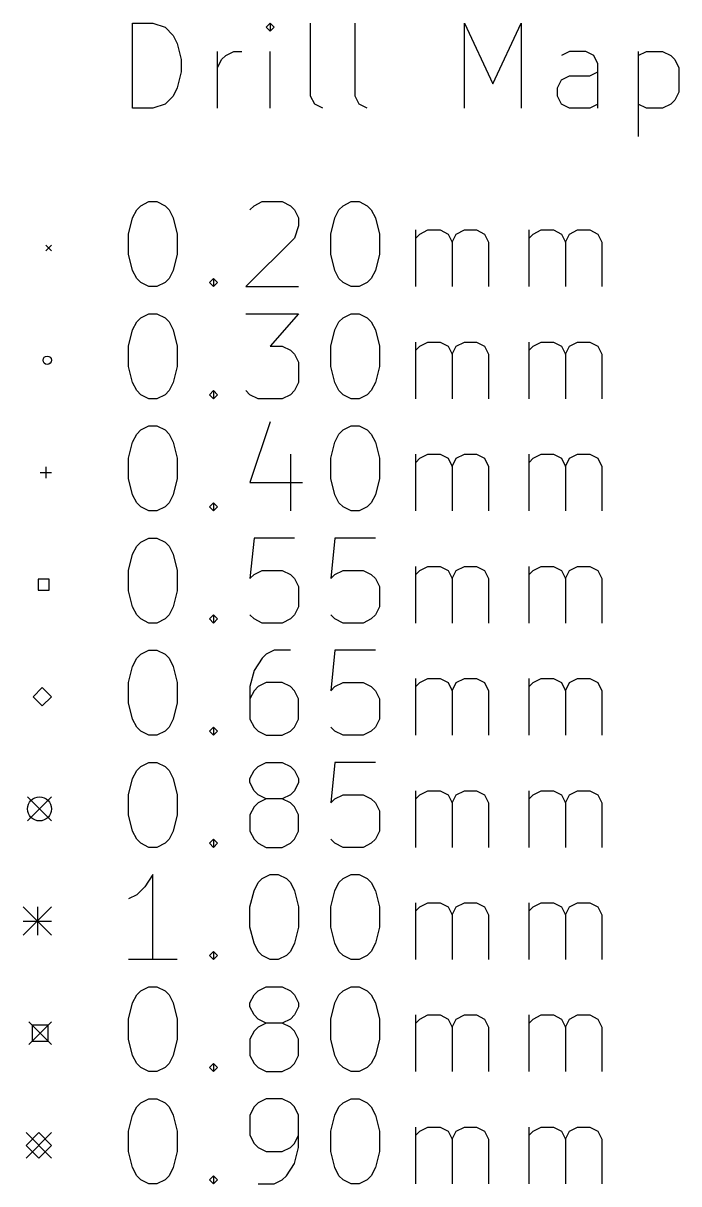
# Model space of a CAD drawing. Extents: x 116.5 to 212.9, y -168.2 to -74.3.
# Drawn here: x 116.47 to 139.62, y -167.09 to -126.11 of the extents above; entities that cross this region are included whole.
import ezdxf

# ---------------------------------------------------------------- set-up
doc = ezdxf.new("R2010")
doc.units = 0
doc.layers.add('BLACK', color=7, linetype='CONTINUOUS')

msp = doc.modelspace()

# ---------------------------------------------------------------- linework, layer by layer
at = {"layer": 'BLACK', "linetype": 'CONTINUOUS'}
for p, q in [((120.334, -129.107), (120.334, -126.107)), ((120.334, -126.107), (121.049, -126.107)), ((121.049, -126.107), (121.477, -126.25)), ((125.191, -126.107), (125.049, -126.25)), ((125.334, -126.25), (125.191, -126.107)), ((125.191, -126.107), (125.191, -126.393)), ((126.62, -128.679), (126.62, -126.107)), ((128.191, -128.679), (128.191, -126.107)), ((132.049, -129.107), (132.049, -126.107)), ((132.049, -126.107), (133.049, -128.25)), ((133.049, -128.25), (134.049, -126.107)), ((134.049, -126.107), (134.049, -129.107)), ((121.477, -126.25), (121.763, -126.536)), ((121.763, -126.536), (121.906, -126.821)), ((125.049, -126.25), (125.191, -126.393)), ((125.191, -126.393), (125.334, -126.25)), ((121.906, -126.821), (122.049, -127.393)), ((122.049, -127.393), (122.049, -127.821)), ((123.334, -129.107), (123.334, -127.107)), ((123.334, -127.679), (123.477, -127.393)), ((123.477, -127.393), (123.62, -127.25)), ((123.62, -127.25), (123.906, -127.107)), ((123.906, -127.107), (124.191, -127.107)), ((125.191, -129.107), (125.191, -127.107)), ((135.763, -127.107), (135.477, -127.25)), ((136.334, -127.107), (135.763, -127.107)), ((136.62, -127.25), (136.334, -127.107)), ((136.763, -127.536), (136.62, -127.25)), ((138.191, -127.107), (138.191, -130.107)), ((138.191, -127.25), (138.477, -127.107)), ((138.477, -127.107), (139.049, -127.107)), ((139.049, -127.107), (139.334, -127.25)), ((139.334, -127.25), (139.477, -127.393)), ((139.477, -127.393), (139.62, -127.679)), ((122.049, -127.821), (121.906, -128.393)), ((136.477, -127.964), (136.763, -127.821)), ((136.763, -129.107), (136.763, -127.536)), ((139.62, -127.679), (139.62, -128.536)), ((135.334, -128.393), (135.477, -128.107)), ((135.477, -128.107), (135.763, -127.964)), ((135.763, -127.964), (136.477, -127.964)), ((121.906, -128.393), (121.763, -128.679)), ((135.334, -128.679), (135.334, -128.393)), ((139.62, -128.536), (139.477, -128.821)), ((121.477, -128.964), (121.049, -129.107)), ((121.763, -128.679), (121.477, -128.964)), ((126.763, -128.964), (126.62, -128.679)), ((127.049, -129.107), (126.763, -128.964)), ((128.334, -128.964), (128.191, -128.679)), ((128.62, -129.107), (128.334, -128.964)), ((135.477, -128.964), (135.334, -128.679)), ((135.763, -129.107), (135.477, -128.964)), ((136.763, -128.964), (136.477, -129.107)), ((138.477, -129.107), (138.191, -128.964)), ((139.334, -128.964), (139.049, -129.107)), ((139.477, -128.821), (139.334, -128.964)), ((121.049, -129.107), (120.334, -129.107)), ((136.477, -129.107), (135.763, -129.107)), ((139.049, -129.107), (138.477, -129.107)), ((120.334, -132.979), (120.477, -132.693)), ((120.477, -132.693), (120.62, -132.55)), ((120.62, -132.55), (120.906, -132.407)), ((120.906, -132.407), (121.191, -132.407)), ((121.191, -132.407), (121.477, -132.55)), ((121.477, -132.55), (121.62, -132.693)), ((121.62, -132.693), (121.763, -132.979)), ((124.477, -132.693), (124.62, -132.55)), ((124.62, -132.55), (124.906, -132.407)), ((124.906, -132.407), (125.62, -132.407)), ((125.62, -132.407), (125.906, -132.55)), ((125.906, -132.55), (126.049, -132.693)), ((126.049, -132.693), (126.191, -132.979)), ((127.477, -132.979), (127.62, -132.693)), ((127.62, -132.693), (127.763, -132.55)), ((127.763, -132.55), (128.049, -132.407)), ((128.049, -132.407), (128.334, -132.407)), ((128.334, -132.407), (128.62, -132.55)), ((128.62, -132.55), (128.763, -132.693)), ((128.763, -132.693), (128.906, -132.979)), ((120.191, -133.55), (120.334, -132.979)), ((121.763, -132.979), (121.906, -133.55)), ((126.191, -132.979), (126.191, -133.264)), ((127.334, -133.55), (127.477, -132.979)), ((128.906, -132.979), (129.049, -133.55)), ((120.191, -134.264), (120.191, -133.55)), ((121.906, -133.55), (121.906, -134.264)), ((126.191, -133.264), (126.049, -133.693)), ((127.334, -134.264), (127.334, -133.55)), ((129.049, -133.55), (129.049, -134.264)), ((130.334, -135.407), (130.334, -133.407)), ((130.334, -133.693), (130.477, -133.55)), ((130.477, -133.55), (130.763, -133.407)), ((130.763, -133.407), (131.191, -133.407)), ((131.191, -133.407), (131.477, -133.55)), ((131.477, -133.55), (131.62, -133.836)), ((131.62, -133.836), (131.763, -133.55)), ((131.763, -133.55), (132.049, -133.407)), ((132.049, -133.407), (132.477, -133.407)), ((132.477, -133.407), (132.763, -133.55)), ((132.763, -133.55), (132.906, -133.836)), ((134.334, -135.407), (134.334, -133.407)), ((134.334, -133.693), (134.477, -133.55)), ((134.477, -133.55), (134.763, -133.407)), ((134.763, -133.407), (135.191, -133.407)), ((135.191, -133.407), (135.477, -133.55)), ((135.477, -133.55), (135.62, -133.836)), ((135.62, -133.836), (135.763, -133.55)), ((135.763, -133.55), (136.049, -133.407)), ((136.049, -133.407), (136.477, -133.407)), ((136.477, -133.407), (136.763, -133.55)), ((136.763, -133.55), (136.906, -133.836)), ((117.27, -133.95), (117.47, -134.15)), ((117.47, -133.95), (117.27, -134.15)), ((126.049, -133.693), (124.334, -135.407)), ((131.62, -133.836), (131.62, -135.407)), ((132.906, -133.836), (132.906, -135.407)), ((135.62, -133.836), (135.62, -135.407)), ((136.906, -133.836), (136.906, -135.407)), ((120.334, -134.836), (120.191, -134.264)), ((121.906, -134.264), (121.763, -134.836)), ((127.477, -134.836), (127.334, -134.264)), ((129.049, -134.264), (128.906, -134.836)), ((120.477, -135.121), (120.334, -134.836)), ((120.62, -135.264), (120.477, -135.121)), ((121.62, -135.121), (121.477, -135.264)), ((121.763, -134.836), (121.62, -135.121)), ((123.049, -135.264), (123.191, -135.121)), ((123.191, -135.121), (123.334, -135.264)), ((123.191, -135.121), (123.191, -135.407)), ((127.62, -135.121), (127.477, -134.836)), ((127.763, -135.264), (127.62, -135.121)), ((128.763, -135.121), (128.62, -135.264)), ((128.906, -134.836), (128.763, -135.121)), ((120.906, -135.407), (120.62, -135.264)), ((121.191, -135.407), (120.906, -135.407)), ((121.477, -135.264), (121.191, -135.407)), ((123.191, -135.407), (123.049, -135.264)), ((123.334, -135.264), (123.191, -135.407)), ((124.334, -135.407), (126.191, -135.407)), ((128.049, -135.407), (127.763, -135.264)), ((128.334, -135.407), (128.049, -135.407)), ((128.62, -135.264), (128.334, -135.407)), ((120.62, -136.51), (120.906, -136.367)), ((120.906, -136.367), (121.191, -136.367)), ((121.191, -136.367), (121.477, -136.51)), ((124.334, -136.367), (126.191, -136.367)), ((126.191, -136.367), (125.191, -137.51)), ((127.763, -136.51), (128.049, -136.367)), ((128.049, -136.367), (128.334, -136.367)), ((128.334, -136.367), (128.62, -136.51)), ((120.334, -136.939), (120.477, -136.653)), ((120.477, -136.653), (120.62, -136.51)), ((121.477, -136.51), (121.62, -136.653)), ((121.62, -136.653), (121.763, -136.939)), ((127.477, -136.939), (127.62, -136.653)), ((127.62, -136.653), (127.763, -136.51)), ((128.62, -136.51), (128.763, -136.653)), ((128.763, -136.653), (128.906, -136.939)), ((120.191, -137.51), (120.334, -136.939)), ((121.763, -136.939), (121.906, -137.51)), ((127.334, -137.51), (127.477, -136.939)), ((128.906, -136.939), (129.049, -137.51)), ((120.191, -138.224), (120.191, -137.51)), ((121.906, -137.51), (121.906, -138.224)), ((125.191, -137.51), (125.62, -137.51)), ((125.62, -137.51), (125.906, -137.653)), ((125.906, -137.653), (126.049, -137.796)), ((127.334, -138.224), (127.334, -137.51)), ((129.049, -137.51), (129.049, -138.224)), ((130.334, -139.367), (130.334, -137.367)), ((130.334, -137.653), (130.477, -137.51)), ((130.477, -137.51), (130.763, -137.367)), ((130.763, -137.367), (131.191, -137.367)), ((131.191, -137.367), (131.477, -137.51)), ((131.477, -137.51), (131.62, -137.796)), ((131.62, -137.796), (131.763, -137.51)), ((131.763, -137.51), (132.049, -137.367)), ((132.049, -137.367), (132.477, -137.367)), ((132.477, -137.367), (132.763, -137.51)), ((132.763, -137.51), (132.906, -137.796)), ((134.334, -139.367), (134.334, -137.367)), ((134.334, -137.653), (134.477, -137.51)), ((134.477, -137.51), (134.763, -137.367)), ((134.763, -137.367), (135.191, -137.367)), ((135.191, -137.367), (135.477, -137.51)), ((135.477, -137.51), (135.62, -137.796)), ((135.62, -137.796), (135.763, -137.51)), ((135.763, -137.51), (136.049, -137.367)), ((136.049, -137.367), (136.477, -137.367)), ((136.477, -137.367), (136.763, -137.51)), ((136.763, -137.51), (136.906, -137.796)), ((126.049, -137.796), (126.191, -138.081)), ((126.191, -138.081), (126.191, -138.796)), ((131.62, -137.796), (131.62, -139.367)), ((132.906, -137.796), (132.906, -139.367)), ((135.62, -137.796), (135.62, -139.367)), ((136.906, -137.796), (136.906, -139.367)), ((120.334, -138.796), (120.191, -138.224)), ((121.906, -138.224), (121.763, -138.796)), ((127.477, -138.796), (127.334, -138.224)), ((129.049, -138.224), (128.906, -138.796)), ((120.477, -139.081), (120.334, -138.796)), ((121.763, -138.796), (121.62, -139.081)), ((126.191, -138.796), (126.049, -139.081)), ((127.62, -139.081), (127.477, -138.796)), ((128.906, -138.796), (128.763, -139.081)), ((120.62, -139.224), (120.477, -139.081)), ((120.906, -139.367), (120.62, -139.224)), ((121.477, -139.224), (121.191, -139.367)), ((121.62, -139.081), (121.477, -139.224)), ((123.049, -139.224), (123.191, -139.081)), ((123.191, -139.367), (123.049, -139.224)), ((123.191, -139.081), (123.334, -139.224)), ((123.191, -139.081), (123.191, -139.367)), ((123.334, -139.224), (123.191, -139.367)), ((124.477, -139.224), (124.334, -139.081)), ((124.763, -139.367), (124.477, -139.224)), ((125.906, -139.224), (125.62, -139.367)), ((126.049, -139.081), (125.906, -139.224)), ((127.763, -139.224), (127.62, -139.081)), ((128.049, -139.367), (127.763, -139.224)), ((128.62, -139.224), (128.334, -139.367)), ((128.763, -139.081), (128.62, -139.224)), ((121.191, -139.367), (120.906, -139.367)), ((125.62, -139.367), (124.763, -139.367)), ((128.334, -139.367), (128.049, -139.367)), ((120.477, -140.613), (120.62, -140.47)), ((120.62, -140.47), (120.906, -140.327)), ((120.906, -140.327), (121.191, -140.327)), ((121.191, -140.327), (121.477, -140.47)), ((121.477, -140.47), (121.62, -140.613)), ((125.191, -140.184), (124.477, -142.327)), ((127.62, -140.613), (127.763, -140.47)), ((127.763, -140.47), (128.049, -140.327)), ((128.049, -140.327), (128.334, -140.327)), ((128.334, -140.327), (128.62, -140.47)), ((128.62, -140.47), (128.763, -140.613)), ((120.191, -141.47), (120.334, -140.899)), ((120.334, -140.899), (120.477, -140.613)), ((121.62, -140.613), (121.763, -140.899)), ((121.763, -140.899), (121.906, -141.47)), ((127.334, -141.47), (127.477, -140.899)), ((127.477, -140.899), (127.62, -140.613)), ((128.763, -140.613), (128.906, -140.899)), ((128.906, -140.899), (129.049, -141.47)), ((125.906, -141.327), (125.906, -143.327)), ((130.334, -143.327), (130.334, -141.327)), ((130.477, -141.47), (130.763, -141.327)), ((130.763, -141.327), (131.191, -141.327)), ((131.191, -141.327), (131.477, -141.47)), ((131.763, -141.47), (132.049, -141.327)), ((132.049, -141.327), (132.477, -141.327)), ((132.477, -141.327), (132.763, -141.47)), ((134.334, -143.327), (134.334, -141.327)), ((134.477, -141.47), (134.763, -141.327)), ((134.763, -141.327), (135.191, -141.327)), ((135.191, -141.327), (135.477, -141.47)), ((135.763, -141.47), (136.049, -141.327)), ((136.049, -141.327), (136.477, -141.327)), ((136.477, -141.327), (136.763, -141.47)), ((117.27, -141.77), (117.27, -142.17)), ((120.191, -142.184), (120.191, -141.47)), ((121.906, -141.47), (121.906, -142.184)), ((127.334, -142.184), (127.334, -141.47)), ((129.049, -141.47), (129.049, -142.184)), ((130.334, -141.613), (130.477, -141.47)), ((131.477, -141.47), (131.62, -141.756)), ((131.62, -141.756), (131.763, -141.47)), ((131.62, -141.756), (131.62, -143.327)), ((132.763, -141.47), (132.906, -141.756)), ((132.906, -141.756), (132.906, -143.327)), ((134.334, -141.613), (134.477, -141.47)), ((135.477, -141.47), (135.62, -141.756)), ((135.62, -141.756), (135.763, -141.47)), ((135.62, -141.756), (135.62, -143.327)), ((136.763, -141.47), (136.906, -141.756)), ((136.906, -141.756), (136.906, -143.327)), ((117.07, -141.97), (117.47, -141.97)), ((120.334, -142.756), (120.191, -142.184)), ((121.906, -142.184), (121.763, -142.756)), ((127.477, -142.756), (127.334, -142.184)), ((129.049, -142.184), (128.906, -142.756)), ((124.477, -142.327), (126.334, -142.327)), ((120.477, -143.041), (120.334, -142.756)), ((121.763, -142.756), (121.62, -143.041)), ((127.62, -143.041), (127.477, -142.756)), ((128.906, -142.756), (128.763, -143.041)), ((120.62, -143.184), (120.477, -143.041)), ((120.906, -143.327), (120.62, -143.184)), ((121.191, -143.327), (120.906, -143.327)), ((121.477, -143.184), (121.191, -143.327)), ((121.62, -143.041), (121.477, -143.184)), ((123.049, -143.184), (123.191, -143.041)), ((123.191, -143.327), (123.049, -143.184)), ((123.191, -143.041), (123.334, -143.184)), ((123.191, -143.041), (123.191, -143.327)), ((123.334, -143.184), (123.191, -143.327)), ((127.763, -143.184), (127.62, -143.041)), ((128.049, -143.327), (127.763, -143.184)), ((128.334, -143.327), (128.049, -143.327)), ((128.62, -143.184), (128.334, -143.327)), ((128.763, -143.041), (128.62, -143.184)), ((120.334, -144.859), (120.477, -144.573)), ((120.477, -144.573), (120.62, -144.43)), ((120.62, -144.43), (120.906, -144.287)), ((120.906, -144.287), (121.191, -144.287)), ((121.191, -144.287), (121.477, -144.43)), ((121.477, -144.43), (121.62, -144.573)), ((121.62, -144.573), (121.763, -144.859)), ((124.62, -144.287), (124.477, -145.716)), ((126.049, -144.287), (124.62, -144.287)), ((127.477, -144.287), (127.334, -145.716)), ((128.906, -144.287), (127.477, -144.287)), ((120.191, -145.43), (120.334, -144.859)), ((121.763, -144.859), (121.906, -145.43)), ((120.191, -146.144), (120.191, -145.43)), ((121.906, -145.43), (121.906, -146.144)), ((124.62, -145.573), (124.906, -145.43)), ((124.906, -145.43), (125.62, -145.43)), ((125.62, -145.43), (125.906, -145.573)), ((127.477, -145.573), (127.763, -145.43)), ((127.763, -145.43), (128.477, -145.43)), ((128.477, -145.43), (128.763, -145.573)), ((130.334, -147.287), (130.334, -145.287)), ((130.334, -145.573), (130.477, -145.43)), ((130.477, -145.43), (130.763, -145.287)), ((130.763, -145.287), (131.191, -145.287)), ((131.191, -145.287), (131.477, -145.43)), ((131.477, -145.43), (131.62, -145.716)), ((131.62, -145.716), (131.763, -145.43)), ((131.763, -145.43), (132.049, -145.287)), ((132.049, -145.287), (132.477, -145.287)), ((132.477, -145.287), (132.763, -145.43)), ((132.763, -145.43), (132.906, -145.716)), ((134.334, -147.287), (134.334, -145.287)), ((134.334, -145.573), (134.477, -145.43)), ((134.477, -145.43), (134.763, -145.287)), ((134.763, -145.287), (135.191, -145.287)), ((135.191, -145.287), (135.477, -145.43)), ((135.477, -145.43), (135.62, -145.716)), ((135.62, -145.716), (135.763, -145.43)), ((135.763, -145.43), (136.049, -145.287)), ((136.049, -145.287), (136.477, -145.287)), ((136.477, -145.287), (136.763, -145.43)), ((136.763, -145.43), (136.906, -145.716)), ((117.389, -145.736), (117.001, -145.736)), ((117.001, -145.736), (117.001, -146.124)), ((117.389, -146.124), (117.389, -145.736)), ((124.477, -145.716), (124.62, -145.573)), ((125.906, -145.573), (126.049, -145.716)), ((126.049, -145.716), (126.191, -146.001)), ((127.334, -145.716), (127.477, -145.573)), ((128.763, -145.573), (128.906, -145.716)), ((128.906, -145.716), (129.049, -146.001)), ((131.62, -145.716), (131.62, -147.287)), ((132.906, -145.716), (132.906, -147.287)), ((135.62, -145.716), (135.62, -147.287)), ((136.906, -145.716), (136.906, -147.287)), ((117.001, -146.124), (117.389, -146.124)), ((120.334, -146.716), (120.191, -146.144)), ((121.906, -146.144), (121.763, -146.716)), ((126.191, -146.001), (126.191, -146.716)), ((129.049, -146.001), (129.049, -146.716)), ((120.477, -147.001), (120.334, -146.716)), ((120.62, -147.144), (120.477, -147.001)), ((121.62, -147.001), (121.477, -147.144)), ((121.763, -146.716), (121.62, -147.001)), ((123.049, -147.144), (123.191, -147.001)), ((123.191, -147.001), (123.334, -147.144)), ((123.191, -147.001), (123.191, -147.287)), ((124.62, -147.144), (124.477, -147.001)), ((126.049, -147.001), (125.906, -147.144)), ((126.191, -146.716), (126.049, -147.001)), ((127.477, -147.144), (127.334, -147.001)), ((128.906, -147.001), (128.763, -147.144)), ((129.049, -146.716), (128.906, -147.001)), ((120.906, -147.287), (120.62, -147.144)), ((121.191, -147.287), (120.906, -147.287)), ((121.477, -147.144), (121.191, -147.287)), ((123.191, -147.287), (123.049, -147.144)), ((123.334, -147.144), (123.191, -147.287)), ((124.906, -147.287), (124.62, -147.144)), ((125.62, -147.287), (124.906, -147.287)), ((125.906, -147.144), (125.62, -147.287)), ((127.763, -147.287), (127.477, -147.144)), ((128.477, -147.287), (127.763, -147.287)), ((128.763, -147.144), (128.477, -147.287)), ((120.62, -148.39), (120.906, -148.247)), ((120.906, -148.247), (121.191, -148.247)), ((121.191, -148.247), (121.477, -148.39)), ((125.334, -148.247), (125.049, -148.39)), ((125.906, -148.247), (125.334, -148.247)), ((127.477, -148.247), (127.334, -149.676)), ((128.906, -148.247), (127.477, -148.247)), ((120.334, -148.819), (120.477, -148.533)), ((120.477, -148.533), (120.62, -148.39)), ((121.477, -148.39), (121.62, -148.533)), ((121.62, -148.533), (121.763, -148.819)), ((124.906, -148.533), (124.62, -148.961)), ((125.049, -148.39), (124.906, -148.533)), ((120.191, -149.39), (120.334, -148.819)), ((121.763, -148.819), (121.906, -149.39)), ((124.62, -148.961), (124.477, -149.533)), ((117.145, -149.565), (116.82, -149.89)), ((117.47, -149.89), (117.145, -149.565)), ((120.191, -150.104), (120.191, -149.39)), ((121.906, -149.39), (121.906, -150.104)), ((124.477, -149.533), (124.477, -150.676)), ((124.763, -149.533), (124.62, -149.676)), ((125.049, -149.39), (124.763, -149.533)), ((125.62, -149.39), (125.049, -149.39)), ((125.906, -149.533), (125.62, -149.39)), ((126.049, -149.676), (125.906, -149.533)), ((127.334, -149.676), (127.477, -149.533)), ((127.477, -149.533), (127.763, -149.39)), ((127.763, -149.39), (128.477, -149.39)), ((128.477, -149.39), (128.763, -149.533)), ((128.763, -149.533), (128.906, -149.676)), ((130.334, -151.247), (130.334, -149.247)), ((130.334, -149.533), (130.477, -149.39)), ((130.477, -149.39), (130.763, -149.247)), ((130.763, -149.247), (131.191, -149.247)), ((131.191, -149.247), (131.477, -149.39)), ((131.477, -149.39), (131.62, -149.676)), ((131.62, -149.676), (131.763, -149.39)), ((131.763, -149.39), (132.049, -149.247)), ((132.049, -149.247), (132.477, -149.247)), ((132.477, -149.247), (132.763, -149.39)), ((132.763, -149.39), (132.906, -149.676)), ((134.334, -151.247), (134.334, -149.247)), ((134.334, -149.533), (134.477, -149.39)), ((134.477, -149.39), (134.763, -149.247)), ((134.763, -149.247), (135.191, -149.247)), ((135.191, -149.247), (135.477, -149.39)), ((135.477, -149.39), (135.62, -149.676)), ((135.62, -149.676), (135.763, -149.39)), ((135.763, -149.39), (136.049, -149.247)), ((136.049, -149.247), (136.477, -149.247)), ((136.477, -149.247), (136.763, -149.39)), ((136.763, -149.39), (136.906, -149.676)), ((116.82, -149.89), (117.145, -150.215)), ((117.145, -150.215), (117.47, -149.89)), ((124.62, -149.676), (124.477, -149.961)), ((126.191, -149.961), (126.049, -149.676)), ((126.191, -150.676), (126.191, -149.961)), ((128.906, -149.676), (129.049, -149.961)), ((129.049, -149.961), (129.049, -150.676)), ((131.62, -149.676), (131.62, -151.247)), ((132.906, -149.676), (132.906, -151.247)), ((135.62, -149.676), (135.62, -151.247)), ((136.906, -149.676), (136.906, -151.247)), ((120.334, -150.676), (120.191, -150.104)), ((121.906, -150.104), (121.763, -150.676)), ((120.477, -150.961), (120.334, -150.676)), ((121.763, -150.676), (121.62, -150.961)), ((124.477, -150.676), (124.62, -150.961)), ((126.049, -150.961), (126.191, -150.676)), ((129.049, -150.676), (128.906, -150.961)), ((120.62, -151.104), (120.477, -150.961)), ((120.906, -151.247), (120.62, -151.104)), ((121.477, -151.104), (121.191, -151.247)), ((121.62, -150.961), (121.477, -151.104)), ((123.049, -151.104), (123.191, -150.961)), ((123.191, -151.247), (123.049, -151.104)), ((123.191, -150.961), (123.334, -151.104)), ((123.191, -150.961), (123.191, -151.247)), ((123.334, -151.104), (123.191, -151.247)), ((124.62, -150.961), (124.763, -151.104)), ((124.763, -151.104), (125.049, -151.247)), ((125.62, -151.247), (125.906, -151.104)), ((125.906, -151.104), (126.049, -150.961)), ((127.477, -151.104), (127.334, -150.961)), ((127.763, -151.247), (127.477, -151.104)), ((128.763, -151.104), (128.477, -151.247)), ((128.906, -150.961), (128.763, -151.104)), ((121.191, -151.247), (120.906, -151.247)), ((125.049, -151.247), (125.62, -151.247)), ((128.477, -151.247), (127.763, -151.247)), ((120.477, -152.493), (120.62, -152.35)), ((120.62, -152.35), (120.906, -152.207)), ((120.906, -152.207), (121.191, -152.207)), ((121.191, -152.207), (121.477, -152.35)), ((121.477, -152.35), (121.62, -152.493)), ((124.62, -152.493), (124.763, -152.35)), ((124.763, -152.35), (125.049, -152.207)), ((125.049, -152.207), (125.62, -152.207)), ((125.62, -152.207), (125.906, -152.35)), ((125.906, -152.35), (126.049, -152.493)), ((127.477, -152.207), (127.334, -153.636)), ((128.906, -152.207), (127.477, -152.207)), ((120.191, -153.35), (120.334, -152.779)), ((120.334, -152.779), (120.477, -152.493)), ((121.62, -152.493), (121.763, -152.779)), ((121.763, -152.779), (121.906, -153.35)), ((124.477, -152.779), (124.62, -152.493)), ((124.477, -152.921), (124.477, -152.779)), ((126.049, -152.493), (126.191, -152.779)), ((126.191, -152.779), (126.191, -152.921)), ((124.62, -153.207), (124.477, -152.921)), ((124.763, -153.35), (124.62, -153.207)), ((126.049, -153.207), (125.906, -153.35)), ((126.191, -152.921), (126.049, -153.207)), ((130.334, -155.207), (130.334, -153.207)), ((130.477, -153.35), (130.763, -153.207)), ((130.763, -153.207), (131.191, -153.207)), ((131.191, -153.207), (131.477, -153.35)), ((131.763, -153.35), (132.049, -153.207)), ((132.049, -153.207), (132.477, -153.207)), ((132.477, -153.207), (132.763, -153.35)), ((134.334, -155.207), (134.334, -153.207)), ((134.477, -153.35), (134.763, -153.207)), ((134.763, -153.207), (135.191, -153.207)), ((135.191, -153.207), (135.477, -153.35)), ((135.763, -153.35), (136.049, -153.207)), ((136.049, -153.207), (136.477, -153.207)), ((136.477, -153.207), (136.763, -153.35)), ((116.62, -153.425), (117.47, -154.275)), ((117.47, -153.425), (116.62, -154.275)), ((120.191, -154.064), (120.191, -153.35)), ((121.906, -153.35), (121.906, -154.064)), ((124.763, -153.636), (124.62, -153.779)), ((125.049, -153.493), (124.763, -153.35)), ((125.049, -153.493), (124.763, -153.636)), ((125.62, -153.493), (125.049, -153.493)), ((125.906, -153.35), (125.62, -153.493)), ((125.906, -153.636), (125.62, -153.493)), ((126.049, -153.779), (125.906, -153.636)), ((127.334, -153.636), (127.477, -153.493)), ((127.477, -153.493), (127.763, -153.35)), ((127.763, -153.35), (128.477, -153.35)), ((128.477, -153.35), (128.763, -153.493)), ((128.763, -153.493), (128.906, -153.636)), ((128.906, -153.636), (129.049, -153.921)), ((130.334, -153.493), (130.477, -153.35)), ((131.477, -153.35), (131.62, -153.636)), ((131.62, -153.636), (131.763, -153.35)), ((131.62, -153.636), (131.62, -155.207)), ((132.763, -153.35), (132.906, -153.636)), ((132.906, -153.636), (132.906, -155.207)), ((134.334, -153.493), (134.477, -153.35)), ((135.477, -153.35), (135.62, -153.636)), ((135.62, -153.636), (135.763, -153.35)), ((135.62, -153.636), (135.62, -155.207)), ((136.763, -153.35), (136.906, -153.636)), ((136.906, -153.636), (136.906, -155.207)), ((120.334, -154.636), (120.191, -154.064)), ((121.906, -154.064), (121.763, -154.636)), ((124.62, -153.779), (124.477, -154.064)), ((124.477, -154.064), (124.477, -154.636)), ((126.191, -154.064), (126.049, -153.779)), ((126.191, -154.636), (126.191, -154.064)), ((129.049, -153.921), (129.049, -154.636)), ((120.477, -154.921), (120.334, -154.636)), ((121.763, -154.636), (121.62, -154.921)), ((124.477, -154.636), (124.62, -154.921)), ((126.049, -154.921), (126.191, -154.636)), ((129.049, -154.636), (128.906, -154.921)), ((120.62, -155.064), (120.477, -154.921)), ((120.906, -155.207), (120.62, -155.064)), ((121.191, -155.207), (120.906, -155.207)), ((121.477, -155.064), (121.191, -155.207)), ((121.62, -154.921), (121.477, -155.064)), ((123.049, -155.064), (123.191, -154.921)), ((123.191, -155.207), (123.049, -155.064)), ((123.191, -154.921), (123.334, -155.064)), ((123.191, -154.921), (123.191, -155.207)), ((123.334, -155.064), (123.191, -155.207)), ((124.62, -154.921), (124.763, -155.064)), ((124.763, -155.064), (125.049, -155.207)), ((125.049, -155.207), (125.62, -155.207)), ((125.62, -155.207), (125.906, -155.064)), ((125.906, -155.064), (126.049, -154.921)), ((127.477, -155.064), (127.334, -154.921)), ((127.763, -155.207), (127.477, -155.064)), ((128.477, -155.207), (127.763, -155.207)), ((128.763, -155.064), (128.477, -155.207)), ((128.906, -154.921), (128.763, -155.064)), ((121.049, -156.167), (120.763, -156.596)), ((121.049, -159.167), (121.049, -156.167)), ((124.62, -156.739), (124.763, -156.453)), ((124.763, -156.453), (124.906, -156.31)), ((124.906, -156.31), (125.191, -156.167)), ((125.191, -156.167), (125.477, -156.167)), ((125.477, -156.167), (125.763, -156.31)), ((125.763, -156.31), (125.906, -156.453)), ((125.906, -156.453), (126.049, -156.739)), ((127.477, -156.739), (127.62, -156.453)), ((127.62, -156.453), (127.763, -156.31)), ((127.763, -156.31), (128.049, -156.167)), ((128.049, -156.167), (128.334, -156.167)), ((128.334, -156.167), (128.62, -156.31)), ((128.62, -156.31), (128.763, -156.453)), ((128.763, -156.453), (128.906, -156.739)), ((120.477, -156.881), (120.191, -157.024)), ((120.763, -156.596), (120.477, -156.881)), ((124.477, -157.31), (124.62, -156.739)), ((126.049, -156.739), (126.191, -157.31)), ((127.334, -157.31), (127.477, -156.739)), ((128.906, -156.739), (129.049, -157.31)), ((116.47, -157.31), (117.47, -158.31)), ((117.47, -157.31), (116.47, -158.31)), ((116.97, -157.31), (116.97, -158.31)), ((124.477, -158.024), (124.477, -157.31)), ((126.191, -157.31), (126.191, -158.024)), ((127.334, -158.024), (127.334, -157.31)), ((129.049, -157.31), (129.049, -158.024)), ((130.334, -159.167), (130.334, -157.167)), ((130.334, -157.453), (130.477, -157.31)), ((130.477, -157.31), (130.763, -157.167)), ((130.763, -157.167), (131.191, -157.167)), ((131.191, -157.167), (131.477, -157.31)), ((131.477, -157.31), (131.62, -157.596)), ((131.62, -157.596), (131.763, -157.31)), ((131.763, -157.31), (132.049, -157.167)), ((132.049, -157.167), (132.477, -157.167)), ((132.477, -157.167), (132.763, -157.31)), ((132.763, -157.31), (132.906, -157.596)), ((134.334, -159.167), (134.334, -157.167)), ((134.334, -157.453), (134.477, -157.31)), ((134.477, -157.31), (134.763, -157.167)), ((134.763, -157.167), (135.191, -157.167)), ((135.191, -157.167), (135.477, -157.31)), ((135.477, -157.31), (135.62, -157.596)), ((135.62, -157.596), (135.763, -157.31)), ((135.763, -157.31), (136.049, -157.167)), ((136.049, -157.167), (136.477, -157.167)), ((136.477, -157.167), (136.763, -157.31)), ((136.763, -157.31), (136.906, -157.596)), ((131.62, -157.596), (131.62, -159.167)), ((132.906, -157.596), (132.906, -159.167)), ((135.62, -157.596), (135.62, -159.167)), ((136.906, -157.596), (136.906, -159.167)), ((116.47, -157.81), (117.47, -157.81)), ((124.62, -158.596), (124.477, -158.024)), ((126.191, -158.024), (126.049, -158.596)), ((127.477, -158.596), (127.334, -158.024)), ((129.049, -158.024), (128.906, -158.596)), ((123.049, -159.024), (123.191, -158.881)), ((123.191, -158.881), (123.334, -159.024)), ((123.191, -158.881), (123.191, -159.167)), ((124.763, -158.881), (124.62, -158.596)), ((124.906, -159.024), (124.763, -158.881)), ((125.906, -158.881), (125.763, -159.024)), ((126.049, -158.596), (125.906, -158.881)), ((127.62, -158.881), (127.477, -158.596)), ((127.763, -159.024), (127.62, -158.881)), ((128.763, -158.881), (128.62, -159.024)), ((128.906, -158.596), (128.763, -158.881)), ((121.906, -159.167), (120.191, -159.167)), ((123.191, -159.167), (123.049, -159.024)), ((123.334, -159.024), (123.191, -159.167)), ((125.191, -159.167), (124.906, -159.024)), ((125.477, -159.167), (125.191, -159.167)), ((125.763, -159.024), (125.477, -159.167)), ((128.049, -159.167), (127.763, -159.024)), ((128.334, -159.167), (128.049, -159.167)), ((128.62, -159.024), (128.334, -159.167)), ((120.62, -160.27), (120.906, -160.127)), ((120.906, -160.127), (121.191, -160.127)), ((121.191, -160.127), (121.477, -160.27)), ((124.763, -160.27), (125.049, -160.127)), ((125.049, -160.127), (125.62, -160.127)), ((125.62, -160.127), (125.906, -160.27)), ((127.763, -160.27), (128.049, -160.127)), ((128.049, -160.127), (128.334, -160.127)), ((128.334, -160.127), (128.62, -160.27)), ((120.334, -160.699), (120.477, -160.413)), ((120.477, -160.413), (120.62, -160.27)), ((121.477, -160.27), (121.62, -160.413)), ((121.62, -160.413), (121.763, -160.699)), ((124.477, -160.699), (124.62, -160.413)), ((124.62, -160.413), (124.763, -160.27)), ((125.906, -160.27), (126.049, -160.413)), ((126.049, -160.413), (126.191, -160.699)), ((127.477, -160.699), (127.62, -160.413)), ((127.62, -160.413), (127.763, -160.27)), ((128.62, -160.27), (128.763, -160.413)), ((128.763, -160.413), (128.906, -160.699)), ((120.191, -161.27), (120.334, -160.699)), ((121.763, -160.699), (121.906, -161.27)), ((124.477, -160.841), (124.477, -160.699)), ((124.62, -161.127), (124.477, -160.841)), ((126.191, -160.841), (126.049, -161.127)), ((126.191, -160.699), (126.191, -160.841)), ((127.334, -161.27), (127.477, -160.699)), ((128.906, -160.699), (129.049, -161.27)), ((116.67, -161.37), (117.47, -162.17)), ((117.47, -161.37), (116.67, -162.17)), ((120.191, -161.984), (120.191, -161.27)), ((121.906, -161.27), (121.906, -161.984)), ((124.763, -161.27), (124.62, -161.127)), ((125.049, -161.413), (124.763, -161.27)), ((125.049, -161.413), (124.763, -161.556)), ((125.62, -161.413), (125.049, -161.413)), ((125.906, -161.27), (125.62, -161.413)), ((125.906, -161.556), (125.62, -161.413)), ((126.049, -161.127), (125.906, -161.27)), ((127.334, -161.984), (127.334, -161.27)), ((129.049, -161.27), (129.049, -161.984)), ((130.334, -163.127), (130.334, -161.127)), ((130.334, -161.413), (130.477, -161.27)), ((130.477, -161.27), (130.763, -161.127)), ((130.763, -161.127), (131.191, -161.127)), ((131.191, -161.127), (131.477, -161.27)), ((131.477, -161.27), (131.62, -161.556)), ((131.62, -161.556), (131.763, -161.27)), ((131.763, -161.27), (132.049, -161.127)), ((132.049, -161.127), (132.477, -161.127)), ((132.477, -161.127), (132.763, -161.27)), ((132.763, -161.27), (132.906, -161.556)), ((134.334, -163.127), (134.334, -161.127)), ((134.334, -161.413), (134.477, -161.27)), ((134.477, -161.27), (134.763, -161.127)), ((134.763, -161.127), (135.191, -161.127)), ((135.191, -161.127), (135.477, -161.27)), ((135.477, -161.27), (135.62, -161.556)), ((135.62, -161.556), (135.763, -161.27)), ((135.763, -161.27), (136.049, -161.127)), ((136.049, -161.127), (136.477, -161.127)), ((136.477, -161.127), (136.763, -161.27)), ((136.763, -161.27), (136.906, -161.556)), ((117.353, -161.487), (116.787, -161.487)), ((116.787, -161.487), (116.787, -162.053)), ((117.353, -162.053), (117.353, -161.487)), ((124.62, -161.699), (124.477, -161.984)), ((124.763, -161.556), (124.62, -161.699)), ((126.049, -161.699), (125.906, -161.556)), ((126.191, -161.984), (126.049, -161.699)), ((131.62, -161.556), (131.62, -163.127)), ((132.906, -161.556), (132.906, -163.127)), ((135.62, -161.556), (135.62, -163.127)), ((136.906, -161.556), (136.906, -163.127)), ((116.787, -162.053), (117.353, -162.053)), ((120.334, -162.556), (120.191, -161.984)), ((121.906, -161.984), (121.763, -162.556)), ((124.477, -161.984), (124.477, -162.556)), ((126.191, -162.556), (126.191, -161.984)), ((127.477, -162.556), (127.334, -161.984)), ((129.049, -161.984), (128.906, -162.556)), ((120.477, -162.841), (120.334, -162.556)), ((121.763, -162.556), (121.62, -162.841)), ((124.477, -162.556), (124.62, -162.841)), ((126.049, -162.841), (126.191, -162.556)), ((127.62, -162.841), (127.477, -162.556)), ((128.906, -162.556), (128.763, -162.841)), ((120.62, -162.984), (120.477, -162.841)), ((120.906, -163.127), (120.62, -162.984)), ((121.477, -162.984), (121.191, -163.127)), ((121.62, -162.841), (121.477, -162.984)), ((123.049, -162.984), (123.191, -162.841)), ((123.191, -163.127), (123.049, -162.984)), ((123.191, -162.841), (123.334, -162.984)), ((123.191, -162.841), (123.191, -163.127)), ((123.334, -162.984), (123.191, -163.127)), ((124.62, -162.841), (124.763, -162.984)), ((124.763, -162.984), (125.049, -163.127)), ((125.62, -163.127), (125.906, -162.984)), ((125.906, -162.984), (126.049, -162.841)), ((127.763, -162.984), (127.62, -162.841)), ((128.049, -163.127), (127.763, -162.984)), ((128.62, -162.984), (128.334, -163.127)), ((128.763, -162.841), (128.62, -162.984)), ((121.191, -163.127), (120.906, -163.127)), ((125.049, -163.127), (125.62, -163.127)), ((128.334, -163.127), (128.049, -163.127)), ((120.477, -164.373), (120.62, -164.23)), ((120.62, -164.23), (120.906, -164.087)), ((120.906, -164.087), (121.191, -164.087)), ((121.191, -164.087), (121.477, -164.23)), ((121.477, -164.23), (121.62, -164.373)), ((124.763, -164.23), (124.62, -164.373)), ((125.049, -164.087), (124.763, -164.23)), ((125.62, -164.087), (125.049, -164.087)), ((125.906, -164.23), (125.62, -164.087)), ((126.049, -164.373), (125.906, -164.23)), ((127.62, -164.373), (127.763, -164.23)), ((127.763, -164.23), (128.049, -164.087)), ((128.049, -164.087), (128.334, -164.087)), ((128.334, -164.087), (128.62, -164.23)), ((128.62, -164.23), (128.763, -164.373)), ((120.191, -165.23), (120.334, -164.659)), ((120.334, -164.659), (120.477, -164.373)), ((121.62, -164.373), (121.763, -164.659)), ((121.763, -164.659), (121.906, -165.23)), ((124.62, -164.373), (124.477, -164.659)), ((124.477, -164.659), (124.477, -165.373)), ((126.191, -164.659), (126.049, -164.373)), ((126.191, -165.801), (126.191, -164.659)), ((127.334, -165.23), (127.477, -164.659)), ((127.477, -164.659), (127.62, -164.373)), ((128.763, -164.373), (128.906, -164.659)), ((128.906, -164.659), (129.049, -165.23)), ((130.334, -167.087), (130.334, -165.087)), ((130.477, -165.23), (130.763, -165.087)), ((130.763, -165.087), (131.191, -165.087)), ((131.191, -165.087), (131.477, -165.23)), ((131.763, -165.23), (132.049, -165.087)), ((132.049, -165.087), (132.477, -165.087)), ((132.477, -165.087), (132.763, -165.23)), ((134.334, -167.087), (134.334, -165.087)), ((134.477, -165.23), (134.763, -165.087)), ((134.763, -165.087), (135.191, -165.087)), ((135.191, -165.087), (135.477, -165.23)), ((135.763, -165.23), (136.049, -165.087)), ((136.049, -165.087), (136.477, -165.087)), ((136.477, -165.087), (136.763, -165.23)), ((116.57, -165.28), (117.47, -166.18)), ((117.47, -165.28), (116.57, -166.18)), ((117.02, -165.28), (116.57, -165.73)), ((117.47, -165.73), (117.02, -165.28)), ((120.191, -165.944), (120.191, -165.23)), ((121.906, -165.23), (121.906, -165.944)), ((124.477, -165.373), (124.62, -165.659)), ((126.049, -165.659), (126.191, -165.373)), ((127.334, -165.944), (127.334, -165.23)), ((129.049, -165.23), (129.049, -165.944)), ((130.334, -165.373), (130.477, -165.23)), ((131.477, -165.23), (131.62, -165.516)), ((131.62, -165.516), (131.763, -165.23)), ((131.62, -165.516), (131.62, -167.087)), ((132.763, -165.23), (132.906, -165.516)), ((132.906, -165.516), (132.906, -167.087)), ((134.334, -165.373), (134.477, -165.23)), ((135.477, -165.23), (135.62, -165.516)), ((135.62, -165.516), (135.763, -165.23)), ((135.62, -165.516), (135.62, -167.087)), ((136.763, -165.23), (136.906, -165.516)), ((136.906, -165.516), (136.906, -167.087)), ((116.57, -165.73), (117.02, -166.18)), ((117.02, -166.18), (117.47, -165.73)), ((120.334, -166.516), (120.191, -165.944)), ((121.906, -165.944), (121.763, -166.516)), ((124.62, -165.659), (124.763, -165.801)), ((124.763, -165.801), (125.049, -165.944)), ((125.049, -165.944), (125.62, -165.944)), ((125.62, -165.944), (125.906, -165.801)), ((125.906, -165.801), (126.049, -165.659)), ((126.049, -166.373), (126.191, -165.801)), ((127.477, -166.516), (127.334, -165.944)), ((129.049, -165.944), (128.906, -166.516)), ((125.763, -166.801), (126.049, -166.373)), ((120.477, -166.801), (120.334, -166.516)), ((121.763, -166.516), (121.62, -166.801)), ((127.62, -166.801), (127.477, -166.516)), ((128.906, -166.516), (128.763, -166.801)), ((120.62, -166.944), (120.477, -166.801)), ((120.906, -167.087), (120.62, -166.944)), ((121.191, -167.087), (120.906, -167.087)), ((121.477, -166.944), (121.191, -167.087)), ((121.62, -166.801), (121.477, -166.944)), ((123.049, -166.944), (123.191, -166.801)), ((123.191, -167.087), (123.049, -166.944)), ((123.191, -166.801), (123.334, -166.944)), ((123.191, -166.801), (123.191, -167.087)), ((123.334, -166.944), (123.191, -167.087)), ((124.763, -167.087), (125.334, -167.087)), ((125.334, -167.087), (125.62, -166.944)), ((125.62, -166.944), (125.763, -166.801)), ((127.763, -166.944), (127.62, -166.801)), ((128.049, -167.087), (127.763, -166.944)), ((128.334, -167.087), (128.049, -167.087)), ((128.62, -166.944), (128.334, -167.087)), ((128.763, -166.801), (128.62, -166.944))]:
    msp.add_line(p, q, dxfattribs=at)
at = {"layer": 'BLACK'}
for centre, radius in [((117.32, -138.01), 0.15), ((117.045, -153.85), 0.425)]:
    msp.add_circle(centre, radius, dxfattribs=at)

doc.saveas('drawing.dxf')
